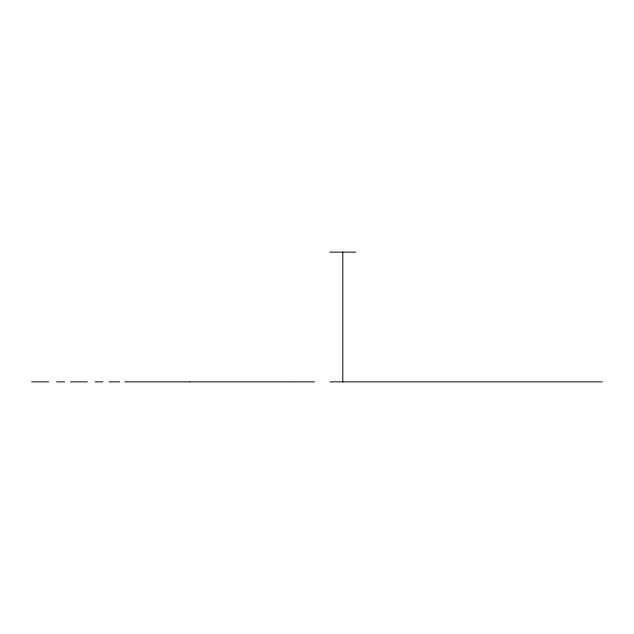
<?xml version="1.0" encoding="UTF-8"?>
<svg xmlns="http://www.w3.org/2000/svg" width="634" height="634" viewBox="0 0 634 634"><rect width="100%" height="100%" fill="white"/><g stroke="black" fill="none" stroke-linecap="round" stroke-linejoin="round"><path stroke-width="0.95" d="M329.839 252.126L355.793 252.126M31.7 381.874L48.612 381.874M56.656 381.874L64.581 381.874M70.414 381.874L87.326 381.874M95.06 381.874L102.97 381.874M109.119 381.874L119.628 381.874M124.795 381.874L189.661 381.874M189.851 381.874L292.742 381.874M293.328 381.874L314.464 381.874M329.839 381.874L602.3 381.874M342.812 252.126L342.812 381.874"/></g></svg>
